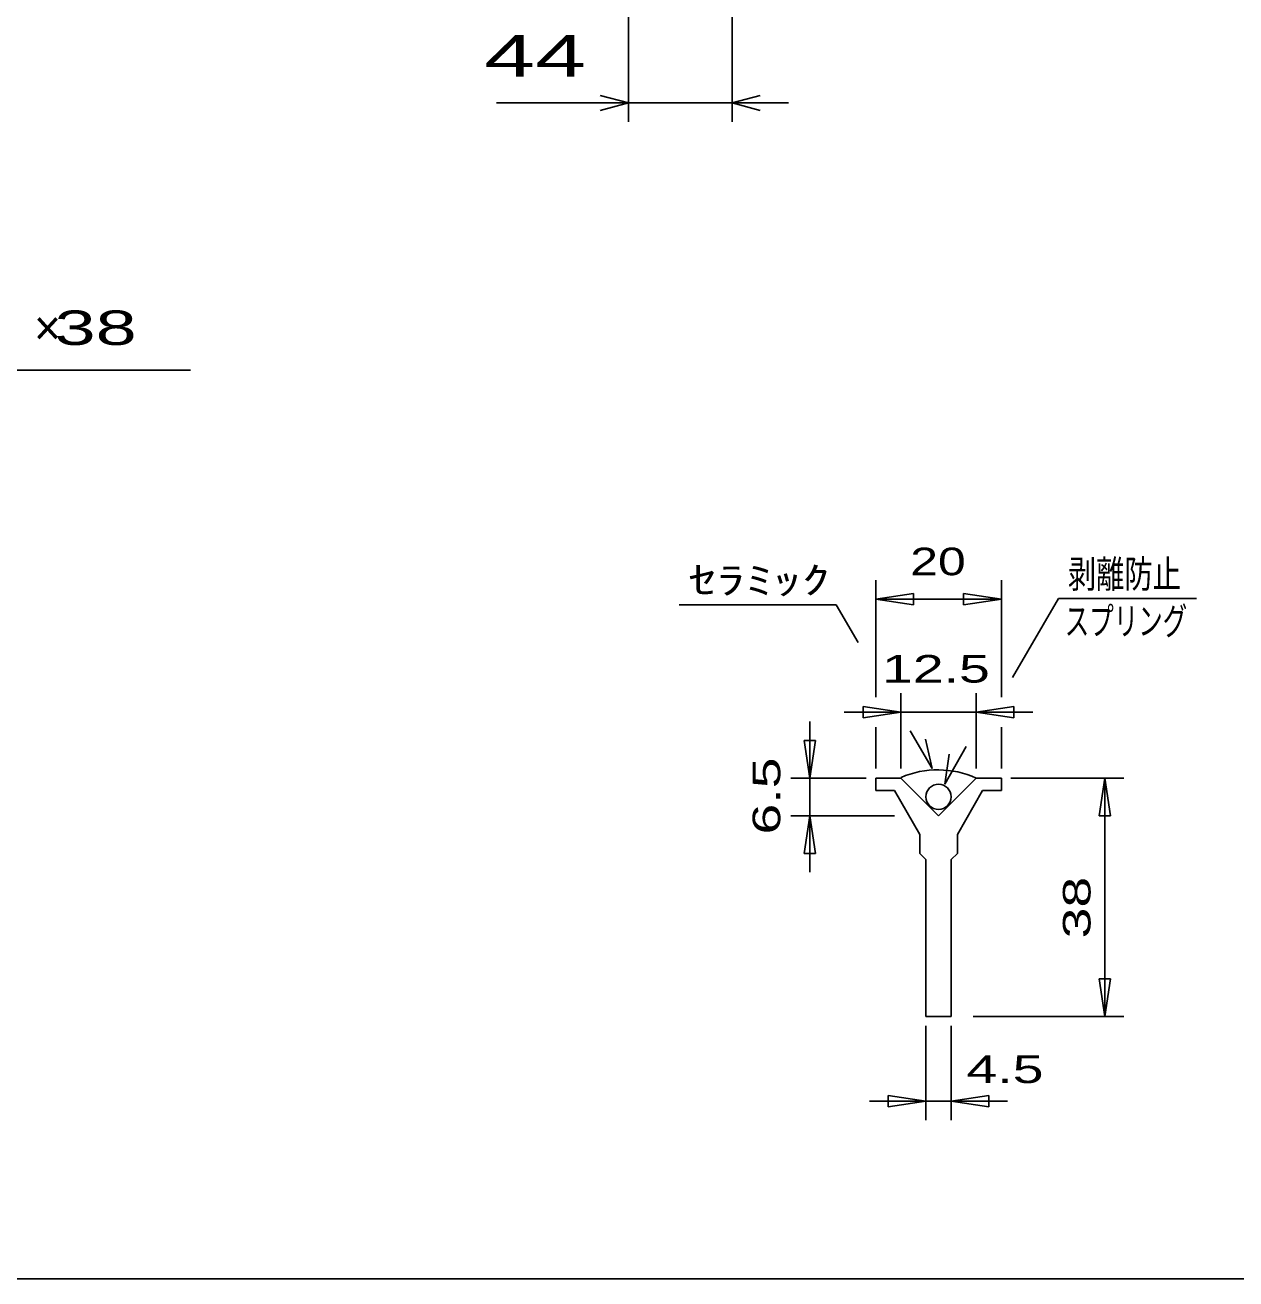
# Model space of a CAD drawing. Units: millimetres, scale not verified. Extents: x -1456 to 1379, y -1028 to 847.
# Drawn here: x -448 to 67, y -913 to -380 of the extents above; entities that cross this region are included whole.
import ezdxf
from ezdxf.enums import TextEntityAlignment as Align

# ---------------------------------------------------------------- set-up
doc = ezdxf.new("R2010")
doc.units = ezdxf.units.MM
doc.header["$LTSCALE"] = 8
for name, color, linetype, lineweight in [('0_2', 150, 'Continuous', 25), ('22', 4, 'Continuous', 25), ('32', 4, 'Continuous', 25)]:
    doc.layers.add(name, color=color, linetype=linetype, lineweight=lineweight)
doc.styles.add('ベクトル', font='')
doc.styles.get('ベクトル').set_extended_font_data('ベクトル')

msp = doc.modelspace()

# ---------------------------------------------------------------- linework, layer by layer
at = {"layer": '0_2'}
msp.add_line((1379.2, -912.8), (-1388.8, -912.8), dxfattribs=at)
at = {"layer": '22'}
for p, q in [((-191.4, -421.2), (-191.4, -237.2)), ((-147.4, -421.2), (-147.4, -365.2)), ((-191.4, -413.2), (-203.4, -410)), ((-147.4, -413.2), (-135.4, -410)), ((-247.4, -413.2), (-191.4, -413.2)), ((-203.4, -416.4), (-191.4, -413.2)), ((-191.4, -413.2), (-147.4, -413.2)), ((-135.4, -416.4), (-147.4, -413.2)), ((-147.4, -413.2), (-123.4, -413.2)), ((-505.4, -526.7), (-377.4, -526.7))]:
    msp.add_line(p, q, dxfattribs=at)
at = {"layer": '32'}
for p, q in [((-86.4, -665.6), (-86.4, -616)), ((-33.067, -665.6), (-33.067, -616)), ((-86.4, -624), (-70.4, -621.6)), ((-70.4, -626.4), (-70.4, -621.6)), ((-33.067, -624), (-49.067, -621.6)), ((-49.067, -626.4), (-49.067, -621.6)), ((-169.867, -626.4), (-103.2, -626.4)), ((-93.867, -642.4), (-103.2, -626.4)), ((-70.4, -626.4), (-86.4, -624)), ((-86.4, -624), (-33.067, -624)), ((-49.067, -626.4), (-33.067, -624)), ((-28.264, -657.333), (-8.797, -623.733)), ((-8.797, -623.733), (49.869, -623.733)), ((-75.733, -696), (-75.733, -664)), ((-43.733, -664), (-43.733, -696)), ((-75.733, -672), (-91.733, -669.6)), ((-91.733, -669.6), (-91.733, -674.4)), ((-43.733, -672), (-27.733, -669.6)), ((-27.733, -669.6), (-27.733, -674.4)), ((-114.4, -700), (-114.4, -676)), ((-75.733, -672), (-99.733, -672)), ((-91.733, -674.4), (-75.733, -672)), ((-75.733, -672), (-43.733, -672)), ((-27.733, -674.4), (-43.733, -672)), ((-43.733, -672), (-19.733, -672)), ((-86.4, -696), (-86.4, -678.4)), ((-62.4, -696), (-71.733, -680)), ((-33.067, -696), (-33.067, -678.4)), ((-114.4, -700), (-116.8, -684)), ((-116.8, -684), (-112, -684)), ((-112, -684), (-114.4, -700)), ((-62.4, -696), (-65.333, -683.467)), ((-57.064, -702.666), (-47.997, -686.666)), ((-57.064, -702.666), (-55.197, -689.866)), ((-122.4, -700), (-90.4, -700)), ((-114.4, -716), (-114.4, -700)), ((-86.4, -700), (-86.4, -705.333)), ((-75.733, -700), (-86.4, -700)), ((-59.733, -716), (-75.733, -700)), ((-43.733, -700), (-59.733, -716)), ((-33.067, -700), (-43.733, -700)), ((-33.067, -705.333), (-33.067, -700)), ((-29.067, -700), (18.933, -700)), ((8.533, -716), (10.933, -700)), ((13.333, -716), (10.933, -700)), ((10.933, -801.334), (10.933, -700)), ((-86.4, -705.333), (-78.4, -705.333)), ((-78.4, -705.333), (-67.733, -724)), ((-51.733, -724), (-41.067, -705.333)), ((-41.067, -705.333), (-33.067, -705.333)), ((-122.4, -716), (-78.4, -716)), ((-116.8, -732), (-114.4, -716)), ((-112, -732), (-114.4, -716)), ((-114.4, -740), (-114.4, -716)), ((8.533, -716), (13.333, -716)), ((-67.733, -724), (-67.733, -732)), ((-51.733, -732), (-51.733, -724)), ((-116.8, -732), (-112, -732)), ((-67.733, -732), (-65.067, -734.667)), ((-65.067, -734.667), (-65.067, -801.333)), ((-54.4, -734.667), (-51.733, -732)), ((-54.4, -801.333), (-54.4, -734.667)), ((10.933, -801.334), (8.533, -785.334)), ((8.533, -785.334), (13.333, -785.334)), ((13.333, -785.334), (10.933, -801.334)), ((-65.067, -801.333), (-54.4, -801.333)), ((-45.067, -801.334), (18.933, -801.334)), ((-65.067, -845.334), (-65.067, -805.334)), ((-54.4, -845.334), (-54.4, -805.334)), ((-65.067, -837.334), (-81.067, -834.934)), ((-81.067, -839.734), (-81.067, -834.934)), ((-54.4, -837.334), (-38.4, -834.934)), ((-38.4, -839.734), (-38.4, -834.934)), ((-89.067, -837.334), (-65.067, -837.334)), ((-81.067, -839.734), (-65.067, -837.334)), ((-65.067, -837.334), (-54.4, -837.334)), ((-38.4, -839.734), (-54.4, -837.334)), ((-54.4, -837.334), (-30.4, -837.334))]:
    msp.add_line(p, q, dxfattribs=at)
msp.add_circle((-59.733, -708), 5.333, dxfattribs=at)
msp.add_arc((-60.003, -736.542), 40, 66, 113, dxfattribs=at)

# ---------------------------------------------------------------- texts
at = {"layer": '22', "color": 2, "style": 'ベクトル'}
for s, height, width, p in [(' 44 ', 17.6, 1.65, (-263.4, -393.2)), (' 38 ', 14.66, 1.6, (-443.8, -508.7))]:
    msp.add_text(s, height=height, dxfattribs=dict(at, width=width)).set_placement(p, align=Align.MIDDLE_LEFT)
msp.add_text('×', height=14.66, dxfattribs=at).set_placement((-443.8, -508.7), align=Align.MIDDLE_LEFT)
at = {"layer": '32', "color": 2, "style": 'ベクトル'}
for s, width, p in [('20', 1.35, (-71.733, -608)), ('剥離防止', 0.75, (-4.797, -613.333)), ('ｾﾗﾐｯｸ', 1.5, (-165.867, -616)), ('スプリング', 0.65, (-6.131, -633.333)), ('12.5', 1.5, (-83.733, -653.6)), (' 4.5 ', 1.5, (-54.4, -823.734))]:
    msp.add_text(s, height=11.73, dxfattribs=dict(at, width=width)).set_placement(p, align=Align.MIDDLE_LEFT)
at = {"layer": '32', "color": 2, "style": 'ベクトル', "width": 1.5}
for s, p in [('6.5', (-132.8, -724)), (' 38 ', (-1.067, -774.667))]:
    msp.add_text(s, height=11.73, rotation=90, dxfattribs=at).set_placement(p, align=Align.MIDDLE_LEFT)

doc.saveas('drawing.dxf')
